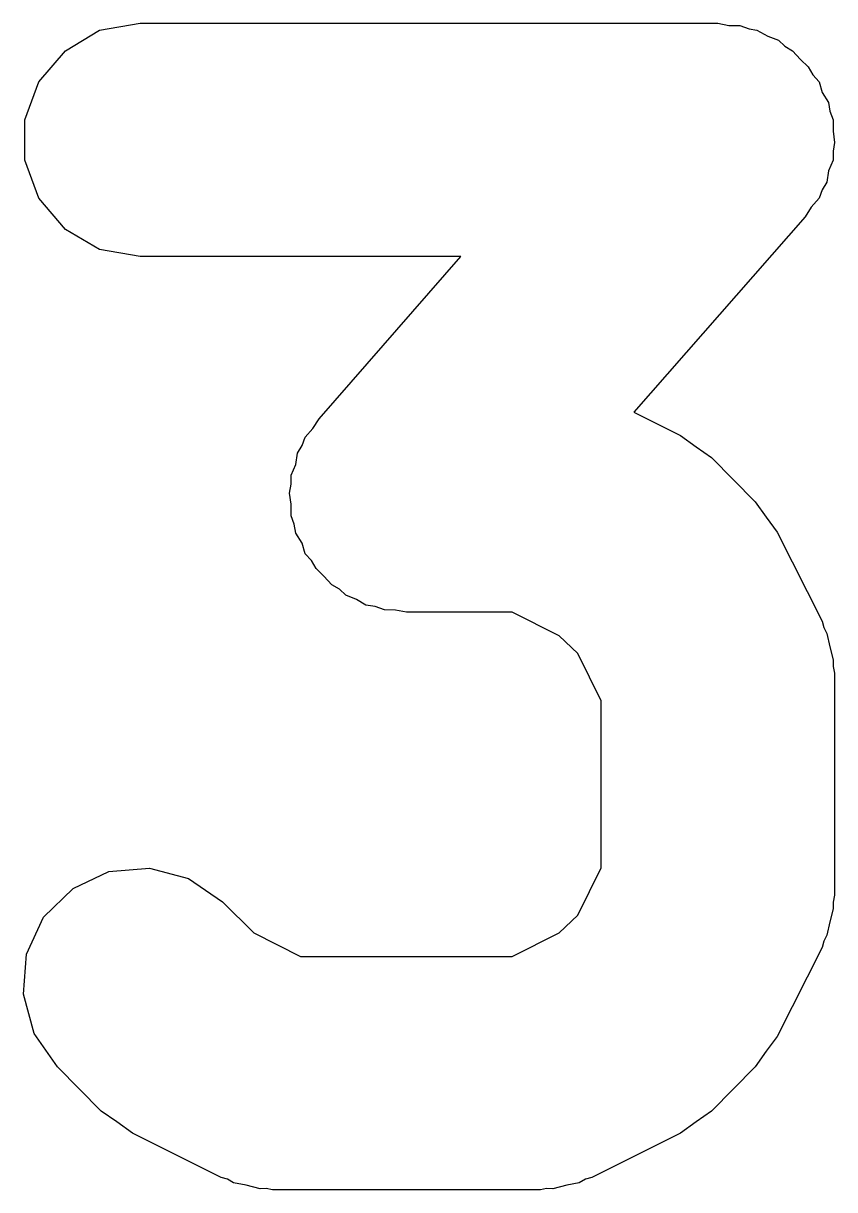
# Model space of a CAD drawing. Extents: x 10 to 287, y -200 to -10.
# Drawn here: x 152.652 to 153.173, y -58.446 to -57.696 of the extents above; entities that cross this region are included whole.
import ezdxf

# ---------------------------------------------------------------- set-up
doc = ezdxf.new("R2010")
doc.units = 0
doc.header["$MEASUREMENT"] = 0
doc.layers.add('BLACK', color=7, linetype='CONTINUOUS')

msp = doc.modelspace()

# ---------------------------------------------------------------- linework, layer by layer
at = {"layer": 'Black'}
for p, q in [((152.679, -57.7138), (152.701, -57.7007)), ((152.701, -57.7007), (152.727, -57.6962)), ((152.727, -57.6962), (153.098, -57.6962)), ((153.098, -57.6962), (153.105, -57.6975)), ((153.105, -57.6975), (153.112, -57.6976)), ((153.112, -57.6976), (153.118, -57.6997)), ((153.118, -57.6997), (153.123, -57.7007)), ((153.123, -57.7007), (153.13, -57.7044)), ((153.13, -57.7044), (153.137, -57.7071)), ((153.137, -57.7071), (153.141, -57.7109)), ((153.141, -57.7109), (153.146, -57.7138)), ((152.662, -57.7337), (152.679, -57.7138)), ((153.146, -57.7138), (153.151, -57.7194)), ((153.151, -57.7194), (153.156, -57.7242)), ((153.156, -57.7242), (153.159, -57.7293)), ((153.159, -57.7293), (153.163, -57.7337)), ((152.653, -57.7581), (152.662, -57.7337)), ((153.163, -57.7337), (153.165, -57.7406)), ((153.165, -57.7406), (153.169, -57.747)), ((153.169, -57.747), (153.17, -57.7527)), ((153.17, -57.7527), (153.172, -57.7581)), ((152.653, -57.7842), (152.653, -57.7581)), ((153.172, -57.7581), (153.172, -57.7655)), ((153.172, -57.7655), (153.173, -57.7727)), ((153.173, -57.7727), (153.172, -57.7784)), ((153.172, -57.7784), (153.172, -57.7842)), ((152.662, -57.8086), (152.653, -57.7842)), ((153.172, -57.7842), (153.169, -57.791)), ((153.169, -57.791), (153.168, -57.7982)), ((153.168, -57.7982), (153.165, -57.8032)), ((153.165, -57.8032), (153.163, -57.8086)), ((152.679, -57.8286), (152.662, -57.8086)), ((153.158, -57.8142), (153.154, -57.8205)), ((153.163, -57.8086), (153.158, -57.8142)), ((153.154, -57.8205), (153.044, -57.9461)), ((152.701, -57.8416), (152.679, -57.8286)), ((152.727, -57.8461), (152.701, -57.8416)), ((152.933, -57.8461), (152.727, -57.8461)), ((152.842, -57.9502), (152.933, -57.8461)), ((152.838, -57.9564), (152.842, -57.9502)), ((153.044, -57.9461), (153.074, -57.961)), ((152.833, -57.962), (152.838, -57.9564)), ((152.831, -57.9675), (152.833, -57.962)), ((153.074, -57.961), (153.084, -57.9682)), ((152.827, -57.9796), (152.828, -57.9724)), ((152.828, -57.9724), (152.831, -57.9675)), ((153.084, -57.9682), (153.094, -57.9751)), ((152.824, -57.9865), (152.827, -57.9796)), ((153.094, -57.9751), (153.122, -58.0036)), ((152.824, -57.9923), (152.824, -57.9865)), ((152.823, -57.998), (152.824, -57.9923)), ((152.824, -58.0052), (152.823, -57.998)), ((152.824, -58.0125), (152.824, -58.0052)), ((153.122, -58.0036), (153.129, -58.0135)), ((152.826, -58.018), (152.824, -58.0125)), ((152.827, -58.0237), (152.826, -58.018)), ((153.129, -58.0135), (153.136, -58.0231)), ((152.831, -58.0301), (152.827, -58.0237)), ((153.136, -58.0231), (153.165, -58.0802)), ((152.833, -58.037), (152.831, -58.0301)), ((152.837, -58.0414), (152.833, -58.037)), ((152.84, -58.0465), (152.837, -58.0414)), ((152.845, -58.0513), (152.84, -58.0465)), ((152.85, -58.0569), (152.845, -58.0513)), ((152.855, -58.0598), (152.85, -58.0569)), ((152.859, -58.0636), (152.855, -58.0598)), ((152.866, -58.0663), (152.859, -58.0636)), ((152.872, -58.0699), (152.866, -58.0663)), ((152.878, -58.0709), (152.872, -58.0699)), ((152.884, -58.073), (152.878, -58.0709)), ((152.891, -58.0732), (152.884, -58.073)), ((152.898, -58.0744), (152.891, -58.0732)), ((152.966, -58.0744), (152.898, -58.0744)), ((152.996, -58.0896), (152.966, -58.0744)), ((153.165, -58.0802), (153.166, -58.0843)), ((153.166, -58.0843), (153.168, -58.0881)), ((153.008, -58.101), (152.996, -58.0896)), ((153.168, -58.0881), (153.17, -58.0967)), ((153.17, -58.0967), (153.172, -58.1051)), ((153.023, -58.1314), (153.008, -58.101)), ((153.172, -58.1051), (153.172, -58.1094)), ((153.172, -58.1094), (153.173, -58.1137)), ((153.173, -58.1137), (153.173, -58.2564)), ((153.023, -58.2387), (153.023, -58.1314)), ((152.684, -58.2521), (152.707, -58.2411)), ((152.707, -58.2411), (152.733, -58.2389)), ((152.733, -58.2389), (152.758, -58.2456)), ((153.008, -58.2691), (153.023, -58.2387)), ((152.758, -58.2456), (152.78, -58.2605)), ((152.665, -58.2705), (152.684, -58.2521)), ((153.173, -58.2564), (153.172, -58.2607)), ((152.78, -58.2605), (152.8, -58.2805)), ((153.172, -58.265), (153.17, -58.2734)), ((153.172, -58.2607), (153.172, -58.265)), ((152.654, -58.2941), (152.665, -58.2705)), ((152.996, -58.2805), (153.008, -58.2691)), ((152.8, -58.2805), (152.83, -58.2957)), ((152.966, -58.2957), (152.996, -58.2805)), ((153.17, -58.2734), (153.168, -58.282)), ((153.166, -58.2858), (153.165, -58.2899)), ((153.168, -58.282), (153.166, -58.2858)), ((152.652, -58.32), (152.654, -58.2941)), ((153.165, -58.2899), (153.136, -58.347)), ((152.83, -58.2957), (152.966, -58.2957)), ((152.659, -58.3452), (152.652, -58.32)), ((152.674, -58.3665), (152.659, -58.3452)), ((153.136, -58.347), (153.129, -58.3566)), ((153.129, -58.3566), (153.122, -58.3665)), ((152.702, -58.395), (152.674, -58.3665)), ((153.122, -58.3665), (153.094, -58.395)), ((152.712, -58.4019), (152.702, -58.395)), ((153.094, -58.395), (153.084, -58.4019)), ((152.722, -58.4091), (152.712, -58.4019)), ((153.084, -58.4019), (153.074, -58.4091)), ((152.779, -58.4376), (152.722, -58.4091)), ((153.074, -58.4091), (153.017, -58.4376)), ((152.783, -58.4388), (152.779, -58.4376)), ((153.017, -58.4376), (153.013, -58.4388)), ((152.787, -58.441), (152.783, -58.4388)), ((152.795, -58.4425), (152.787, -58.441)), ((152.804, -58.445), (152.795, -58.4425)), ((152.808, -58.4448), (152.804, -58.445)), ((152.812, -58.4455), (152.808, -58.4448)), ((152.988, -58.4448), (152.984, -58.4455)), ((152.992, -58.445), (152.988, -58.4448)), ((153.001, -58.4425), (152.992, -58.445)), ((153.009, -58.441), (153.001, -58.4425)), ((153.013, -58.4388), (153.009, -58.441)), ((152.984, -58.4455), (152.812, -58.4455))]:
    msp.add_line(p, q, dxfattribs=at)

doc.saveas('drawing.dxf')
